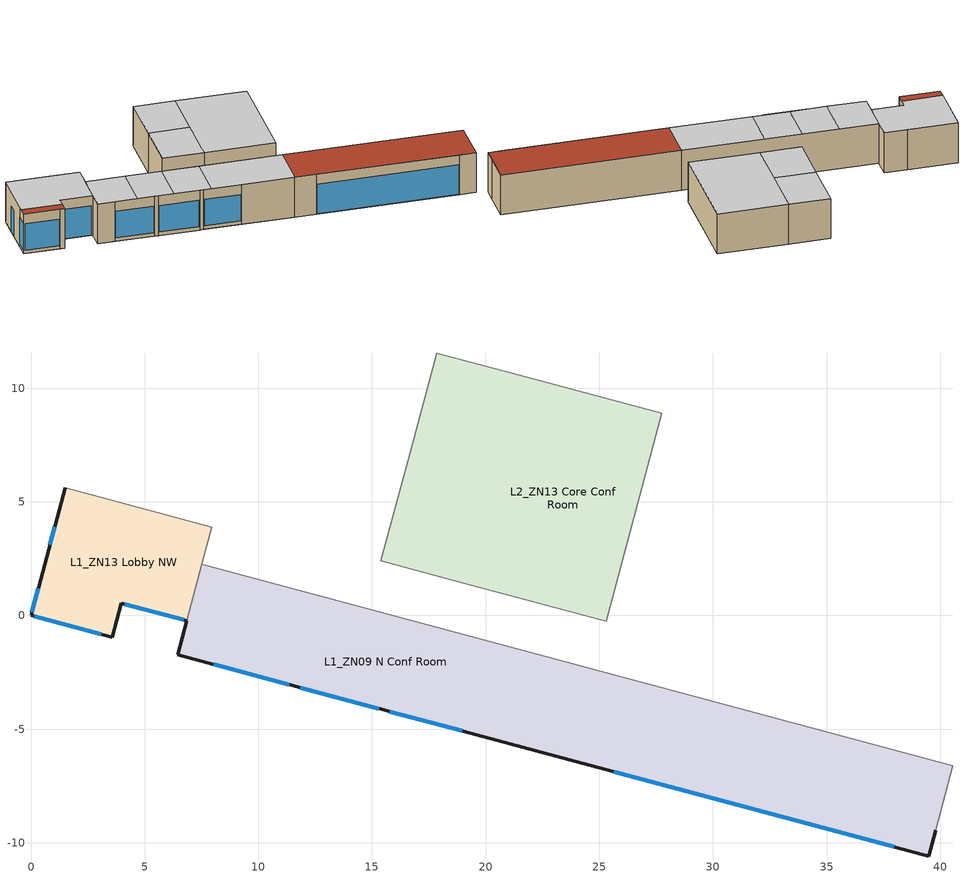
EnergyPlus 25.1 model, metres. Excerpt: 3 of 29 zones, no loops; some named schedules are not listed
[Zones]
L1_ZN09 N Conf Room
 floor ground (RCA_Conference Room 1_1_0 Base_CZ12-SlabOnOrBelowGradeF073): 7.52,2.25 24.74,-2.36 23.67,-6.34 6.45,-1.73 z0
 floor ground (RCA_Conference Room 5_1_413 Base_CZ12-SlabOnOrBelowGradeF073): 24.74,-2.36 40.56,-6.6 39.5,-10.58 23.67,-6.34 z0
 wall outside (Base_CZ12-NonresMetalFrameWallU055): 6.85,-0.23 6.45,-1.73 7.99,-2.14 11.41,-3.06 11.79,-3.16 15.36,-4.11 15.74,-4.22 19.01,-5.09 23.67,-6.34 25.58,-6.85 38.03,-10.19 39.5,-10.58 39.8,-9.45 z0:3.99
 wall to L1_ZN13 Lobby NW (NACM_Interior Wall): 7.52,2.25 6.85,-0.23 z0:3.99
 wall to L1_ZN08 NE Corridor (NACM_Interior Wall): 24.74,-2.36 7.52,2.25 / 39.8,-9.45 40.56,-6.6 z0:3.99
 wall to L1_ZN05_Core Corridor (NACM_Interior Wall): 40.56,-6.6 24.74,-2.36 z0:3.99
 window (Base_AllCZ_FixedWindowU34): 8.04,-2.15 11.36,-3.04 / 15.79,-4.23 18.96,-5.08 / 11.84,-3.17 15.31,-4.1 z0.36:3; 25.63,-6.87 37.98,-10.18 z0.05:3
 ceiling to L2_ZN07 North Conf (NACM_Drop Ceiling): 16.42,-4.4 17.48,-0.42 14.22,0.46 13.15,-3.52 z3.99; 23.67,-6.34 24.74,-2.36 17.48,-0.42 16.42,-4.4 z3.99; 9.9,-2.65 10.96,1.33 7.52,2.25 6.45,-1.73 z3.99; 13.15,-3.52 14.22,0.46 10.96,1.33 9.9,-2.65 z3.99
 roof outside (Base_CZ12-FlatNonresWoodFramingAndOtherRoofU028): 39.5,-10.58 40.56,-6.6 24.74,-2.36 23.67,-6.34 z3.99
L1_ZN13 Lobby NW
 floor ground (RCA_Lobby 1_1_328 Base_CZ12-SlabOnOrBelowGradeF073): 1.51,5.62 7.96,3.89 6.85,-0.23 3.97,0.54 3.57,-0.96 0,0 z0
 wall outside (Base_CZ12-NonresMetalFrameWallU055): 1.51,5.62 0.33,1.25 0,0 3.15,-0.84 3.57,-0.96 3.97,0.54 6.85,-0.23 z0:3.99
 wall to L1_ZN08 NE Corridor (NACM_Interior Wall Reversed): 7.52,2.25 7.96,3.89 z0:3.99
 wall to L1_ZN03_South Open Office (NACM_Interior Wall): 5.92,4.44 1.51,5.62 z0:3.99
 wall to L1_ZN02 Core_Open Office (NACM_Interior Wall): 7.96,3.89 5.92,4.44 z0:3.99
 window (Base_AllCZ_FixedWindowU34): 0.15,-0.04 3.1,-0.83 / 0.32,1.2 0.04,0.15 z0.36:3; 1.04,3.89 0.83,3.11 z0.05:2.57; 4.11,0.5 6.71,-0.2 z0.05:3
 ceiling to L2_ZN06 Corner Conf (NACM_Drop Ceiling): 6.85,-0.23 7.96,3.89 1.51,5.62 0.21,0.77 3.77,-0.19 3.97,0.54 z3.99
 roof outside (Base_CZ12-FlatNonresWoodFramingAndOtherRoofU028): 3.57,-0.96 3.77,-0.19 0.21,0.77 0,0 z3.99
L2_ZN13 Core Conf Room
 floor ground (RCA_Conference Room 6_1_456 Base_CZ12-SlabOnOrBelowGradeF073): 21.5,10.57 27.75,8.89 25.3,-0.26 19.05,1.42 z0
 floor ground (RCA_Conference Room 6_1_462 Base_CZ12-SlabOnOrBelowGradeF073): 16.59,6.85 20.24,5.87 19.05,1.42 15.39,2.4 z0
 floor ground (RCA_Store 7_1_467 Base_CZ12-SlabOnOrBelowGradeF073): 17.85,11.55 21.5,10.57 20.24,5.87 16.59,6.85 z0
 wall to L1_ZN08 NE Corridor (NACM_Interior Wall): 27.75,8.89 21.5,10.57 / 16.59,6.85 15.39,2.4 19.05,1.42 25.3,-0.26 z0:3.99
 wall to L1_ZN14_Core Open Office (NACM_Interior Wall): 25.3,-0.26 27.75,8.89 z0:3.99
 wall to L1_ZN08 NE Corridor (NACM_Interior Wall Reversed): 21.5,10.57 17.85,11.55 16.59,6.85 z0:3.99
 ceiling to L2_ZN01_Core Conf Room (NACM_Drop Ceiling): 25.3,-0.26 27.75,8.89 21.5,10.57 19.05,1.42 z3.99; 19.05,1.42 20.24,5.87 16.59,6.85 15.39,2.4 z3.99; 20.24,5.87 21.5,10.57 17.85,11.55 16.59,6.85 z3.99
[Building]
CustomLabClassroom: North Axis {deg}=0; Terrain=Suburbs; Solar Distribution=FullExterior; Maximum Number of Warmup Days=50
[Site:Location]
LOS ANGELES USC: Latitude {deg}=38.69; Longitude {deg}=-121.6; Time Zone {hr}=-8; Elevation {m}=54.5592
[Site:WaterMainsTemperature]
Calculation Method=Schedule; Temperature Schedule=WaterMainCZ09
[SizingPeriod:DesignDay] Day of Month=21; Day Type=SummerDesignDay; Dry-Bulb Temperature Range Modifier Type=DefaultMultipliers; Humidity Condition Type=Wetbulb; Barometric Pressure {Pa}=100663; Wind Speed {m/s}=0.6; Wind Direction {deg}=260; Rain Indicator=No; Snow Indicator=No; Daylight Saving Time Indicator=No; Solar Model Indicator=ASHRAETau; Begin Environment Reset Mode=FullResetAtBeginEnvironment
Name | Month | Maximum Dry-Bulb Temperature {C} | Daily Dry-Bulb Temperature Range {deltaC} | Wetbulb or DewPoint at Maximum Dry-Bulb {C} | ASHRAE Clear Sky Optical Depth for Beam Irradiance (taub) | ASHRAE Clear Sky Optical Depth for Diffuse Irradiance (taud)
LOS ANGELES USC  August .4% Condns DB=>MCWB | 8 | 33.7 | 9.6 | 21.2 | 0.383 | 2.433
LOS ANGELES USC  July .4% Condns DB=>MCWB | 7 | 33.8 | 9.2 | 22.1 | 0.402 | 2.401
LOS ANGELES USC  June .4% Condns DB=>MCWB | 6 | 32.3 | 8.2 | 20.7 | 0.405 | 2.324
LOS ANGELES USC  November .4% Condns DB=>MCWB | 11 | 31.9 | 10.4 | 15.4 | 0.325 | 2.558
[Material]
Name | Roughness | Thickness {m} | Conductivity {W/m-K} | Density {kg/m3} | Specific Heat {J/kg-K} | Thermal Absorptance | Solar Absorptance | Visible Absorptance
Acoustic Tile - 3/4 in. | MediumRough | 0.01905 | 0.0576335 | 288.332 | 795.492 | 0.9 | 0.7 | 0.8
Air - Metal Wall Framing - 16 or 24 in. OC; Air - Metal Wall Framing - 16 or 24 in. OC 1 | Smooth | 0.1397 | 1.22017 | 1.28148 | 1004.832 | 0.9 | 0.7 | 0.7
Compliance Insulation Int wall | Smooth | 0.0182423 | 0.0230188 | 16.0185 | 1130.436 | 0.9 | 0.7 | 0.8
Compliance Insulation R0.02 | Smooth | 8.10768e-05 | 0.0230188 | 16.0185 | 1130.436 | 0.9 | 0.7 | 0.7
Compliance Insulation R1.41 | Smooth | 0.00571591 | 0.0230188 | 16.0185 | 1130.436 | 0.9 | 0.7 | 0.7
Compliance Insulation R14.60 | Smooth | 0.0591861 | 0.0230188 | 16.0185 | 1130.436 | 0.9 | 0.7 | 0.7
Compliance Insulation R34.93 | Smooth | 0.141601 | 0.0230188 | 16.0185 | 1130.436 | 0.9 | 0.7 | 0.8
Gypsum Board - 1/2 in. | Smooth | 0.0127 | 0.158656 | 640.739 | 1130.436 | 0.9 | 0.7 | 0.8
Gypsum Board - 5/8 in. | MediumRough | 0.016002 | 0.158656 | 640.739 | 1130.436 | 0.9 | 0.7 | 0.8
Metal Standing Seam - 1/16 in. | MediumRough | 0.0015875 | 2.21534 | 7820.53 | 502.416 | 0.75 | 0.37 | 0.75
Stucco - 7/8 in. | MediumRough | 0.022352 | 0.700948 | 1855.1 | 837.36 | 0.9 | 0.7 | 0.8
[WindowMaterial:SimpleGlazingSystem]
Base_AllCZ_FixedWindowU34 Material: U-Factor {W/m2-K}=1.93061; Solar Heat Gain Coefficient=0.22; Visible Transmittance=0.42
[Construction]
Base_AllCZ_FixedWindowU34: Base_AllCZ_FixedWindowU34 Material
Base_CZ12-FlatNonresWoodFramingAndOtherRoofU028: Metal Standing Seam - 1/16 in., Compliance Insulation R34.93
Base_CZ12-NonresMetalFrameWallU055: Stucco - 7/8 in., Compliance Insulation R14.60, Compliance Insulation R1.41, Compliance Insulation R0.02, Compliance Insulation R0.02, Air - Metal Wall Framing - 16 or 24 in. OC, Gypsum Board - 1/2 in.
NACM_Drop Ceiling: Acoustic Tile - 3/4 in.
NACM_Interior Wall: Gypsum Board - 5/8 in., Air - Metal Wall Framing - 16 or 24 in. OC 1, Compliance Insulation Int wall
NACM_Interior Wall Reversed: Compliance Insulation Int wall, Air - Metal Wall Framing - 16 or 24 in. OC 1, Gypsum Board - 5/8 in.
[Construction:FfactorGroundFloor] F-Factor {W/m-K}=1.26344
Name | Area {m2} | PerimeterExposed {m}
RCA_Conference Room 1_1_0 Base_CZ12-SlabOnOrBelowGradeF073 | 73.4401 | 19.3734
RCA_Conference Room 5_1_413 Base_CZ12-SlabOnOrBelowGradeF073 | 67.4933 | 17.5534
RCA_Conference Room 6_1_456 Base_CZ12-SlabOnOrBelowGradeF073 | 61.3303 | 0
RCA_Conference Room 6_1_462 Base_CZ12-SlabOnOrBelowGradeF073 | 17.446 | 0
RCA_Lobby 1_1_328 Base_CZ12-SlabOnOrBelowGradeF073 | 34.2546 | 14.0477
RCA_Store 7_1_467 Base_CZ12-SlabOnOrBelowGradeF073 | 18.3878 | 0
[Zone] Multiplier=1; Part of Total Floor Area=Yes
L1_ZN09 N Conf Room; L1_ZN13 Lobby NW; L2_ZN13 Core Conf Room
[People] Number of People Schedule=SchoolOccupancy; Fraction Radiant=0.3
Name | Zone or ZoneList or Space or SpaceList | Number of People Calculation Method | Number of People | Sensible Heat Fraction | Activity Level Schedule | People per Floor Area {person/m2}
RCA_Conference Room 1 Space People | L1_ZN09 N Conf Room | People | 3.95251 | 0.555556 | RCA_Conference Room 1 Space People Activity Level
RCA_Conference Room 5 Space People | L1_ZN09 N Conf Room | People | 3.63246 | 0.555556 | RCA_Conference Room 5 Space People Activity Level
RCA_Lobby 1 Space People | L1_ZN13 Lobby NW | People/Area |  | 0.5 | RCA_Lobby 1 Space People Activity Level | 0.355209
RCA_Conference Room 6 Space People | L2_ZN13 Core Conf Room | People | 4.2397 | 0.555556 | RCA_Conference Room 6 Space People Activity Level
RCA_Store 7 Space People | L2_ZN13 Core Conf Room | People | 0.989626 | 0.555556 | RCA_Store 7 Space People Activity Level
[Lights] Schedule=SchoolLights; Return Air Fraction=0; Fraction Radiant=0.97; Fraction Replaceable=1
Name | Zone or ZoneList or Space or SpaceList | Design Level Calculation Method | Lighting Level {W} | Watts per Floor Area {W/m2}
RCA_Conference Room 1 Space Regulated Lights | L1_ZN09 N Conf Room | LightingLevel | 513.827
RCA_Conference Room 5 Space Regulated Lights | L1_ZN09 N Conf Room | LightingLevel | 472.22
RCA_Lobby 1 Space Regulated Lights | L1_ZN13 Lobby NW | Watts/Area |  | 7.53474
RCA_Conference Room 6 Space Regulated Lights | L2_ZN13 Core Conf Room | LightingLevel | 551.161
RCA_Store 7 Space Regulated Lights | L2_ZN13 Core Conf Room | LightingLevel | 79.17
[ElectricEquipment] Schedule=SchoolReceptacle; Fraction Latent=0; Fraction Radiant=0.2; Fraction Lost=0
Name | Zone or ZoneList or Space or SpaceList | Design Level Calculation Method | Design Level {W} | Watts per Floor Area {W/m2}
RCA_Conference Room 1 Space Recepticle Loads | L1_ZN09 N Conf Room | EquipmentLevel | 1185.75
RCA_Conference Room 5 Space Recepticle Loads | L1_ZN09 N Conf Room | EquipmentLevel | 1089.74
RCA_Lobby 1 Space Recepticle Loads | L1_ZN13 Lobby NW | Watts/Area |  | 5.38196
RCA_Conference Room 6 Space Recepticle Loads | L2_ZN13 Core Conf Room | EquipmentLevel | 1271.91
RCA_Store 7 Space Recepticle Loads | L2_ZN13 Core Conf Room | EquipmentLevel | 39.585
[ZoneInfiltration:DesignFlowRate] Schedule=SchoolInfiltration; Constant Term Coefficient=0; Temperature Term Coefficient=0; Velocity Term Coefficient=0.224052; Velocity Squared Term Coefficient=0; Density Basis=Outdoor
Name | Zone or ZoneList or Space or SpaceList | Design Flow Rate Calculation Method | Design Flow Rate {m3/s} | Flow Rate per Exterior Surface Area {m3/s-m2}
RCA_Conference Room 1 Space Space Infiltration Design Flow Rate 1 | L1_ZN09 N Conf Room | Flow/Zone | 0.0923079
RCA_Conference Room 5 Space Space Infiltration Design Flow Rate 1 | L1_ZN09 N Conf Room | Flow/Zone | 0.0836363
RCA_Lobby 1 Space Space Infiltration Design Flow Rate 1 | L1_ZN13 Lobby NW | Flow/ExteriorWallArea |  | 0.00119482
RCA_Conference Room 6 Space Space Infiltration Design Flow Rate 1; RCA_Store 7 Space Space Infiltration Design Flow Rate 1 | L2_ZN13 Core Conf Room | Flow/Zone | 0
[Daylighting:Controls] Lighting Control Type=Continuous; Minimum Input Power Fraction for Continuous or ContinuousOff Dimming Control=0.1; Minimum Light Output Fraction for Continuous or ContinuousOff Dimming Control=0.1; Number of Stepped Control Steps=1; Probability Lighting will be Reset When Needed in Manual Stepped Control=1; Glare Calculation Azimuth Angle of View Direction Clockwise from Zone y-Axis {deg}=-0
Name | Zone or Space | Glare Calculation Daylighting Reference Point | Daylighting Reference Point Name 1 | Fraction of Lights Controlled by Reference Point 1 | Illuminance Setpoint at Reference Point 1 {lux} | Daylighting Reference Point Name 2 | Fraction of Lights Controlled by Reference Point 2 | Illuminance Setpoint at Reference Point 2 {lux}
L1_ZN09 N Conf Room DaylightingControls | L1_ZN09 N Conf Room | Daylighting Control 6 | Daylighting Control 6 | 0.638868 | 431.25 | Daylighting Control 7 | 0.239854 | 575
L1_ZN13 Lobby NW DaylightingControls | L1_ZN13 Lobby NW | Daylighting Control 12 | Daylighting Control 12 | 0.808629 | 187.5
[Fan:ZoneExhaust] Availability Schedule=SchoolHVACAvail; Fan Total Efficiency=0.55575; Pressure Rise {Pa}=235.627; System Availability Manager Coupling Mode=Decoupled; Balanced Exhaust Fraction Schedule=On
Name | Maximum Flow Rate {m3/s}
L1_ZN07_Restroom PropExhFan | 0.165182
L2_ZN14 Restroom PropExhFan | 0.188779
[InternalMass] Construction=NACM_Interior Wall
Name | Zone or ZoneList | Surface Area {m2}
Merged RCA_Conference Room 1_1_5 - RCA_Conference Room 1_1_5 Reversed | L1_ZN09 N Conf Room | 16.4291
Merged RCA_Conference Room 6_1_457 - RCA_Conference Room 6_1_457 Reversed | L2_ZN13 Core Conf Room | 19.3832
Merged RCA_Conference Room 6_1_465 - RCA_Conference Room 6_1_465 Reversed | L2_ZN13 Core Conf Room | 15.0858
[SetpointManager:MixedAir] Control Variable=Temperature
Name | Setpoint Node or NodeList
L1_ZN02 Core_Open Office PropExhFan Heat Recovery OA Stream Outlet Node OS Default SPM | L1_ZN02 Core_Open Office PropExhFan Heat Recovery OA Stream Outlet Node
L2_ZN03_South Open Office PropExhFan Heat Recovery OA Stream Outlet Node OS Default SPM | L2_ZN03_South Open Office PropExhFan Heat Recovery OA Stream Outlet Node
L2_ZN05_Core Open Office Cor PropExhFan Heat Recovery OA Stream Outlet Node OS Default SPM | L2_ZN05_Core Open Office Cor PropExhFan Heat Recovery OA Stream Outlet Node
L1_ZN14_Core Open Office PropExhFan Heat Recovery OA Stream Outlet Node OS Default SPM | L1_ZN14_Core Open Office PropExhFan Heat Recovery OA Stream Outlet Node
DOAS-AHU HHW Coil Air Outlet Node OS Default SPM | DOAS-AHU HHW Coil Air Outlet Node
[AvailabilityManager:Scheduled]
DOAS-AHU Availability Manager: Schedule=AllOnHVACAvail
[SetpointManager:OutdoorAirReset]
Setpoint Manager Outdoor Air Reset 1: Control Variable=Temperature; Setpoint at Outdoor Low Temperature {C}=15.5556; Outdoor Low Temperature {C}=7.22222; Setpoint at Outdoor High Temperature {C}=12.7778; Outdoor High Temperature {C}=23.8889; Setpoint Node or NodeList=DOAS-AHU Supply Fan Outlet Node
[Schedule:Year]
AllOnHVACAvail: AllOnHVACAvailWk, 1, 1, 12, 31
SchoolOccupancy: SchoolOccupancyWk, 1, 1, 12, 31
SchoolLights: SchoolLightsWk, 1, 1, 12, 31
SchoolReceptacle: SchoolReceptacleWk, 1, 1, 12, 31
SchoolHVACAvail: SchoolHVACAvailWk, 1, 1, 12, 31
On: OnWk, 1, 1, 12, 31
RCA_Conference Room 1 Space People Activity Level: RCA_Conference Room 1 Space People Activity Level Week Rule - Jan1-Dec31, 1, 1, 12, 31
RCA_Conference Room 5 Space People Activity Level: RCA_Conference Room 5 Space People Activity Level Week Rule - Jan1-Dec31, 1, 1, 12, 31
RCA_Lobby 1 Space People Activity Level: RCA_Lobby 1 Space People Activity Level Week Rule - Jan1-Dec31, 1, 1, 12, 31
RCA_Conference Room 6 Space People Activity Level: RCA_Conference Room 6 Space People Activity Level Week Rule - Jan1-Dec31, 1, 1, 12, 31
RCA_Store 7 Space People Activity Level: RCA_Store 7 Space People Activity Level Week Rule - Jan1-Dec31, 1, 1, 12, 31
SchoolInfiltration: SchoolInfiltrationWk, 1, 1, 12, 31
WaterMainCZ09: WaterMainCZ09JanWk, 1, 1, 1, 31, WaterMainCZ09FebWk, 2, 1, 2, 28, WaterMainCZ09MarWk, 3, 1, 3, 31, WaterMainCZ09AprWk, 4, 1, 4, 30, WaterMainCZ09MayWk, 5, 1, 5, 31, WaterMainCZ09JunWk, 6, 1, 6, 30, WaterMainCZ09JulWk, 7, 1, 7, 31, WaterMainCZ09AugWk, 8, 1, 8, 31, WaterMainCZ09SepWk, 9, 1, 9, 30, WaterMainCZ09OctWk, 10, 1, 10, 31, WaterMainCZ09NovWk, 11, 1, 11, 30, WaterMainCZ09DecWk, 12, 1, 12, 31
[Schedule:Week:Daily]
SchoolOccupancyWk: SchoolOccupancySun, SchoolOccupancyWD, SchoolOccupancyWD, SchoolOccupancyWD, SchoolOccupancyWD, SchoolOccupancyWD, SchoolOccupancySat, SchoolOccupancySun, OnDay, OffDay, SchoolOccupancySun, SchoolOccupancySun
RCA_Conference Room 1 Space People Activity Level Week Rule - Jan1-Dec31: RCA_Conference Room 1 Space People Activity Level Default Day, RCA_Conference Room 1 Space People Activity Level Default Day, RCA_Conference Room 1 Space People Activity Level Default Day, RCA_Conference Room 1 Space People Activity Level Default Day, RCA_Conference Room 1 Space People Activity Level Default Day, RCA_Conference Room 1 Space People Activity Level Default Day, RCA_Conference Room 1 Space People Activity Level Default Day, RCA_Conference Room 1 Space People Activity Level Default Day, RCA_Conference Room 1 Space People Activity Level Default Day, RCA_Conference Room 1 Space People Activity Level Default Day, RCA_Conference Room 1 Space People Activity Level Default Day, RCA_Conference Room 1 Space People Activity Level Default Day
RCA_Conference Room 5 Space People Activity Level Week Rule - Jan1-Dec31: RCA_Conference Room 5 Space People Activity Level Default Day, RCA_Conference Room 5 Space People Activity Level Default Day, RCA_Conference Room 5 Space People Activity Level Default Day, RCA_Conference Room 5 Space People Activity Level Default Day, RCA_Conference Room 5 Space People Activity Level Default Day, RCA_Conference Room 5 Space People Activity Level Default Day, RCA_Conference Room 5 Space People Activity Level Default Day, RCA_Conference Room 5 Space People Activity Level Default Day, RCA_Conference Room 5 Space People Activity Level Default Day, RCA_Conference Room 5 Space People Activity Level Default Day, RCA_Conference Room 5 Space People Activity Level Default Day, RCA_Conference Room 5 Space People Activity Level Default Day
RCA_Lobby 1 Space People Activity Level Week Rule - Jan1-Dec31: RCA_Lobby 1 Space People Activity Level Default Day, RCA_Lobby 1 Space People Activity Level Default Day, RCA_Lobby 1 Space People Activity Level Default Day, RCA_Lobby 1 Space People Activity Level Default Day, RCA_Lobby 1 Space People Activity Level Default Day, RCA_Lobby 1 Space People Activity Level Default Day, RCA_Lobby 1 Space People Activity Level Default Day, RCA_Lobby 1 Space People Activity Level Default Day, RCA_Lobby 1 Space People Activity Level Default Day, RCA_Lobby 1 Space People Activity Level Default Day, RCA_Lobby 1 Space People Activity Level Default Day, RCA_Lobby 1 Space People Activity Level Default Day
RCA_Conference Room 6 Space People Activity Level Week Rule - Jan1-Dec31: RCA_Conference Room 6 Space People Activity Level Default Day, RCA_Conference Room 6 Space People Activity Level Default Day, RCA_Conference Room 6 Space People Activity Level Default Day, RCA_Conference Room 6 Space People Activity Level Default Day, RCA_Conference Room 6 Space People Activity Level Default Day, RCA_Conference Room 6 Space People Activity Level Default Day, RCA_Conference Room 6 Space People Activity Level Default Day, RCA_Conference Room 6 Space People Activity Level Default Day, RCA_Conference Room 6 Space People Activity Level Default Day, RCA_Conference Room 6 Space People Activity Level Default Day, RCA_Conference Room 6 Space People Activity Level Default Day, RCA_Conference Room 6 Space People Activity Level Default Day
WaterMainCZ09AprWk: WaterMainCZ09Apr, WaterMainCZ09Apr, WaterMainCZ09Apr, WaterMainCZ09Apr, WaterMainCZ09Apr, WaterMainCZ09Apr, WaterMainCZ09Apr, WaterMainCZ09Apr, WaterMainCZ09Apr, WaterMainCZ09Apr, WaterMainCZ09Apr, WaterMainCZ09Apr
WaterMainCZ09AugWk: WaterMainCZ09Aug, WaterMainCZ09Aug, WaterMainCZ09Aug, WaterMainCZ09Aug, WaterMainCZ09Aug, WaterMainCZ09Aug, WaterMainCZ09Aug, WaterMainCZ09Aug, WaterMainCZ09Aug, WaterMainCZ09Aug, WaterMainCZ09Aug, WaterMainCZ09Aug
WaterMainCZ09DecWk: WaterMainCZ09Dec, WaterMainCZ09Dec, WaterMainCZ09Dec, WaterMainCZ09Dec, WaterMainCZ09Dec, WaterMainCZ09Dec, WaterMainCZ09Dec, WaterMainCZ09Dec, WaterMainCZ09Dec, WaterMainCZ09Dec, WaterMainCZ09Dec, WaterMainCZ09Dec
WaterMainCZ09FebWk: WaterMainCZ09Feb, WaterMainCZ09Feb, WaterMainCZ09Feb, WaterMainCZ09Feb, WaterMainCZ09Feb, WaterMainCZ09Feb, WaterMainCZ09Feb, WaterMainCZ09Feb, WaterMainCZ09Feb, WaterMainCZ09Feb, WaterMainCZ09Feb, WaterMainCZ09Feb
WaterMainCZ09JanWk: WaterMainCZ09Jan, WaterMainCZ09Jan, WaterMainCZ09Jan, WaterMainCZ09Jan, WaterMainCZ09Jan, WaterMainCZ09Jan, WaterMainCZ09Jan, WaterMainCZ09Jan, WaterMainCZ09Jan, WaterMainCZ09Jan, WaterMainCZ09Jan, WaterMainCZ09Jan
WaterMainCZ09JulWk: WaterMainCZ09Jul, WaterMainCZ09Jul, WaterMainCZ09Jul, WaterMainCZ09Jul, WaterMainCZ09Jul, WaterMainCZ09Jul, WaterMainCZ09Jul, WaterMainCZ09Jul, WaterMainCZ09Jul, WaterMainCZ09Jul, WaterMainCZ09Jul, WaterMainCZ09Jul
WaterMainCZ09JunWk: WaterMainCZ09Jun, WaterMainCZ09Jun, WaterMainCZ09Jun, WaterMainCZ09Jun, WaterMainCZ09Jun, WaterMainCZ09Jun, WaterMainCZ09Jun, WaterMainCZ09Jun, WaterMainCZ09Jun, WaterMainCZ09Jun, WaterMainCZ09Jun, WaterMainCZ09Jun
WaterMainCZ09MarWk: WaterMainCZ09Mar, WaterMainCZ09Mar, WaterMainCZ09Mar, WaterMainCZ09Mar, WaterMainCZ09Mar, WaterMainCZ09Mar, WaterMainCZ09Mar, WaterMainCZ09Mar, WaterMainCZ09Mar, WaterMainCZ09Mar, WaterMainCZ09Mar, WaterMainCZ09Mar
WaterMainCZ09MayWk: WaterMainCZ09May, WaterMainCZ09May, WaterMainCZ09May, WaterMainCZ09May, WaterMainCZ09May, WaterMainCZ09May, WaterMainCZ09May, WaterMainCZ09May, WaterMainCZ09May, WaterMainCZ09May, WaterMainCZ09May, WaterMainCZ09May
WaterMainCZ09NovWk: WaterMainCZ09Nov, WaterMainCZ09Nov, WaterMainCZ09Nov, WaterMainCZ09Nov, WaterMainCZ09Nov, WaterMainCZ09Nov, WaterMainCZ09Nov, WaterMainCZ09Nov, WaterMainCZ09Nov, WaterMainCZ09Nov, WaterMainCZ09Nov, WaterMainCZ09Nov
WaterMainCZ09OctWk: WaterMainCZ09Oct, WaterMainCZ09Oct, WaterMainCZ09Oct, WaterMainCZ09Oct, WaterMainCZ09Oct, WaterMainCZ09Oct, WaterMainCZ09Oct, WaterMainCZ09Oct, WaterMainCZ09Oct, WaterMainCZ09Oct, WaterMainCZ09Oct, WaterMainCZ09Oct
WaterMainCZ09SepWk: WaterMainCZ09Sep, WaterMainCZ09Sep, WaterMainCZ09Sep, WaterMainCZ09Sep, WaterMainCZ09Sep, WaterMainCZ09Sep, WaterMainCZ09Sep, WaterMainCZ09Sep, WaterMainCZ09Sep, WaterMainCZ09Sep, WaterMainCZ09Sep, WaterMainCZ09Sep
